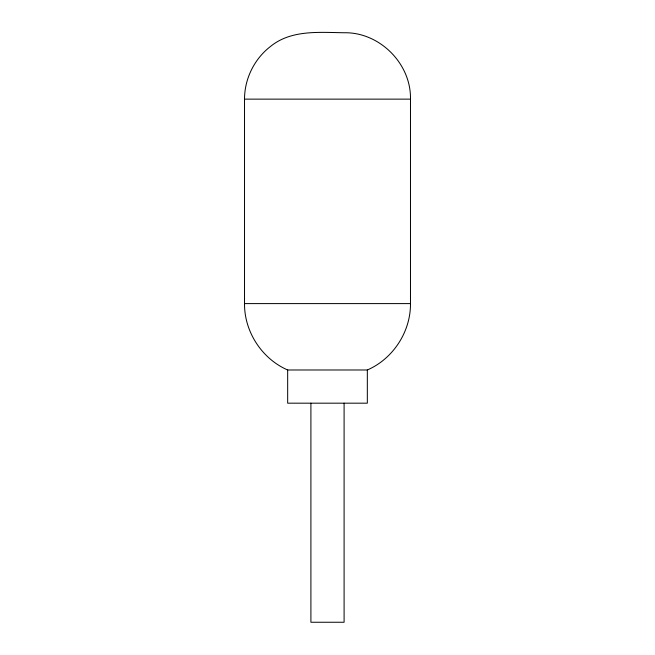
<?xml version="1.0" encoding="UTF-8"?>
<svg xmlns="http://www.w3.org/2000/svg" width="655" height="655" viewBox="0 0 655 655"><rect width="100%" height="100%" fill="white"/><g stroke="black" fill="none" stroke-linecap="round" stroke-linejoin="round"><path stroke-width="0.98" d="M410.48 303.601C410.726 331.7 393.106 358.801 367.332 369.985L287.668 369.985C261.894 358.801 244.274 331.7 244.52 303.601L244.52 99.134C244.528 78.788 254.353 58.868 270.49 46.472C291.139 29.581 319.321 32.422 344.096 32.75C379.581 32.005 411.225 63.65 410.48 99.134L410.48 303.601L244.52 303.601M244.52 99.134L410.48 99.134M367.332 369.985L367.332 403.177L287.668 403.177L287.668 369.985M344.096 403.177L344.096 622.25L310.904 622.25L310.904 403.177"/></g></svg>
